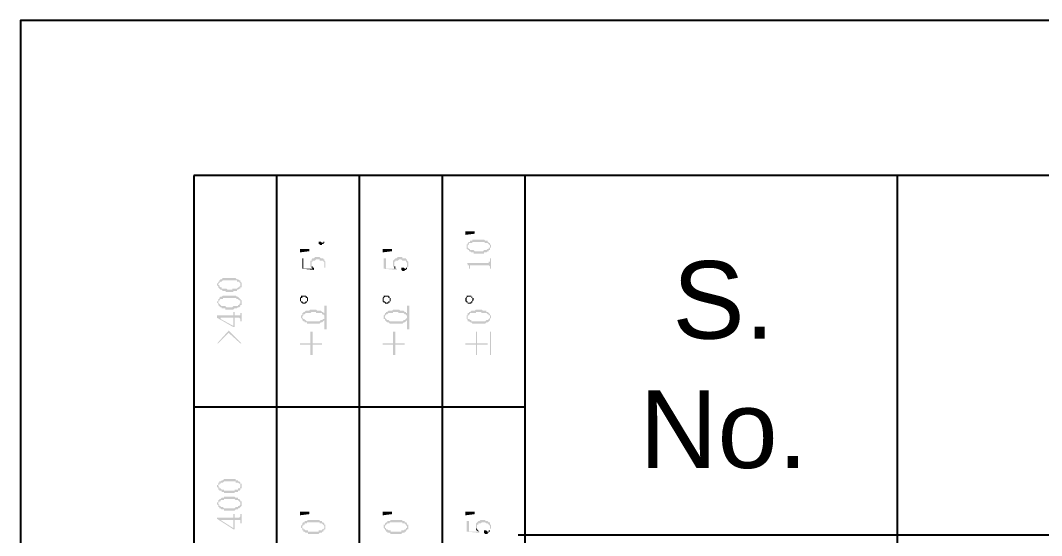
# Model space of a CAD drawing. Header units: millimetres. Extents: x 7018 to 13530, y 4187 to 5692.
# Drawn here: x 8411.44 to 8450.96, y 5228.95 to 5248.87 of the extents above; entities that cross this region are included whole.
import ezdxf

# ---------------------------------------------------------------- set-up
doc = ezdxf.new("R2010")
doc.units = ezdxf.units.MM
doc.styles.get("Standard").update_dxf_attribs({"font": 'arial.ttf'})

msp = doc.modelspace()

# ---------------------------------------------------------------- hatches: boundary and pattern name
at = {"transparency": 33554559}
for points in [[(8428.661, 5240.716), (8429.022, 5240.716), (8429.022, 5240.626), (8428.661, 5240.581)], [(8422.975, 5240.275), (8422.975, 5240.23), (8423.02, 5240.23), (8423.02, 5240.185), (8423.11, 5240.185), (8423.11, 5240.23), (8423.155, 5240.23), (8423.2, 5240.275), (8423.2, 5240.456), (8423.2, 5240.365), (8423.2, 5240.32), (8423.155, 5240.32), (8423.155, 5240.275), (8423.11, 5240.275), (8423.065, 5240.32), (8422.975, 5240.32)], [(8428.706, 5240.129), (8428.706, 5240.084), (8428.706, 5240.039), (8428.752, 5240.039), (8428.752, 5239.994), (8428.752, 5240.129), (8428.752, 5240.174), (8428.752, 5240.174), (8428.797, 5240.219), (8428.797, 5240.265), (8428.932, 5240.265), (8428.932, 5240.31), (8429.383, 5240.31), (8429.429, 5240.265), (8429.519, 5240.265), (8429.564, 5240.219), (8429.564, 5240.219), (8429.609, 5240.174), (8429.609, 5240.129), (8429.609, 5240.265), (8429.564, 5240.265), (8429.564, 5240.31), (8429.519, 5240.31), (8429.519, 5240.355), (8429.429, 5240.355), (8429.383, 5240.4), (8428.932, 5240.4), (8428.932, 5240.355), (8428.842, 5240.355), (8428.842, 5240.31), (8428.797, 5240.31), (8428.752, 5240.265), (8428.752, 5240.219), (8428.706, 5240.219), (8428.706, 5240.174), (8428.706, 5240.174)], [(8428.752, 5239.994), (8428.797, 5239.994), (8428.797, 5239.949), (8428.842, 5239.949), (8428.887, 5239.904), (8428.977, 5239.904), (8428.977, 5239.858), (8429.383, 5239.858), (8429.383, 5239.904), (8429.474, 5239.904), (8429.519, 5239.949), (8429.564, 5239.949), (8429.564, 5239.994), (8429.609, 5239.994), (8429.609, 5240.039), (8429.609, 5240.084), (8429.654, 5240.084), (8429.654, 5240.129), (8429.654, 5240.174), (8429.654, 5240.174), (8429.609, 5240.219), (8429.609, 5240.265), (8429.609, 5240.129), (8429.609, 5240.084), (8429.564, 5240.084), (8429.564, 5240.039), (8429.519, 5240.039), (8429.474, 5239.994), (8429.383, 5239.994), (8429.338, 5239.949), (8429.022, 5239.949), (8428.977, 5239.994), (8428.842, 5239.994), (8428.842, 5240.039), (8428.797, 5240.039), (8428.752, 5240.084), (8428.752, 5240.129), (8428.752, 5240.129)], [(8422.252, 5240.039), (8422.614, 5240.039), (8422.614, 5239.949), (8422.252, 5239.904)], [(8422.659, 5239.497), (8422.659, 5239.407), (8422.659, 5239.362), (8422.659, 5239.362), (8422.704, 5239.317), (8422.704, 5239.452), (8422.704, 5239.542), (8422.749, 5239.542), (8422.749, 5239.588), (8422.839, 5239.588), (8422.884, 5239.633), (8423.02, 5239.633), (8423.02, 5239.588), (8423.155, 5239.588), (8423.155, 5239.542), (8423.2, 5239.542), (8423.2, 5239.497), (8423.2, 5239.452), (8423.2, 5239.317), (8423.245, 5239.317), (8423.245, 5239.362), (8423.245, 5239.452), (8423.245, 5239.497), (8423.245, 5239.542), (8423.2, 5239.588), (8423.2, 5239.633), (8423.155, 5239.633), (8423.155, 5239.678), (8423.065, 5239.678), (8423.02, 5239.723), (8422.839, 5239.723), (8422.794, 5239.678), (8422.749, 5239.678), (8422.704, 5239.633), (8422.704, 5239.588), (8422.659, 5239.588), (8422.659, 5239.542)], [(8425.457, 5240.039), (8425.818, 5240.039), (8425.818, 5239.949), (8425.457, 5239.904)], [(8425.863, 5239.497), (8425.863, 5239.407), (8425.863, 5239.362), (8425.863, 5239.362), (8425.908, 5239.317), (8425.908, 5239.452), (8425.908, 5239.542), (8425.953, 5239.542), (8425.953, 5239.588), (8426.044, 5239.588), (8426.089, 5239.633), (8426.179, 5239.633), (8426.224, 5239.588), (8426.36, 5239.588), (8426.36, 5239.542), (8426.36, 5239.542), (8426.405, 5239.497), (8426.405, 5239.452), (8426.405, 5239.317), (8426.405, 5239.317), (8426.45, 5239.362), (8426.45, 5239.452), (8426.45, 5239.497), (8426.45, 5239.542), (8426.405, 5239.588), (8426.405, 5239.633), (8426.36, 5239.633), (8426.36, 5239.678), (8426.224, 5239.678), (8426.224, 5239.723), (8426.044, 5239.723), (8425.998, 5239.678), (8425.953, 5239.678), (8425.908, 5239.633), (8425.908, 5239.633), (8425.863, 5239.588), (8425.863, 5239.542)], [(8422.343, 5239.678), (8422.343, 5239.272), (8422.794, 5239.227), (8422.794, 5239.272), (8422.794, 5239.317), (8422.749, 5239.272), (8422.388, 5239.272), (8422.388, 5239.678)], [(8422.704, 5239.317), (8422.704, 5239.317), (8422.749, 5239.272), (8422.749, 5239.272), (8422.794, 5239.317), (8422.749, 5239.317), (8422.749, 5239.362), (8422.704, 5239.362), (8422.704, 5239.407), (8422.704, 5239.452)], [(8425.502, 5239.678), (8425.502, 5239.272), (8425.998, 5239.227), (8425.998, 5239.272), (8425.998, 5239.272), (8425.953, 5239.317), (8425.953, 5239.272), (8425.592, 5239.272), (8425.592, 5239.678)], [(8425.908, 5239.317), (8425.908, 5239.272), (8425.953, 5239.272), (8425.953, 5239.317), (8425.953, 5239.362), (8425.908, 5239.362), (8425.908, 5239.407), (8425.908, 5239.452)], [(8426.179, 5239.272), (8426.179, 5239.227), (8426.179, 5239.227), (8426.224, 5239.181), (8426.314, 5239.181), (8426.314, 5239.227), (8426.36, 5239.227), (8426.405, 5239.272), (8426.405, 5239.452), (8426.405, 5239.362), (8426.405, 5239.317), (8426.36, 5239.317), (8426.36, 5239.272), (8426.314, 5239.272), (8426.269, 5239.317), (8426.179, 5239.317)], [(8428.706, 5239.497), (8428.706, 5239.497), (8428.752, 5239.452), (8428.752, 5239.407), (8428.797, 5239.407), (8428.797, 5239.362), (8428.797, 5239.272), (8428.842, 5239.272), (8428.842, 5239.362), (8428.842, 5239.407), (8429.564, 5239.407), (8429.609, 5239.362), (8429.609, 5239.272), (8429.654, 5239.272), (8429.654, 5239.678), (8429.609, 5239.678), (8429.609, 5239.588), (8429.609, 5239.542), (8429.564, 5239.542), (8429.564, 5239.497), (8429.519, 5239.497)], [(8419.048, 5238.64), (8419.048, 5238.64), (8419.093, 5238.595), (8419.093, 5238.55), (8419.093, 5238.685), (8419.093, 5238.685), (8419.138, 5238.73), (8419.138, 5238.73), (8419.184, 5238.775), (8419.229, 5238.775), (8419.274, 5238.82), (8419.815, 5238.82), (8419.815, 5238.775), (8419.906, 5238.775), (8419.906, 5238.73), (8419.951, 5238.73), (8419.951, 5238.685), (8419.951, 5238.64), (8419.951, 5238.82), (8419.906, 5238.82), (8419.86, 5238.866), (8419.815, 5238.866), (8419.77, 5238.911), (8419.274, 5238.911), (8419.229, 5238.866), (8419.184, 5238.866), (8419.138, 5238.82), (8419.138, 5238.775), (8419.093, 5238.775), (8419.093, 5238.73), (8419.093, 5238.73), (8419.048, 5238.685)], [(8419.093, 5238.55), (8419.138, 5238.504), (8419.138, 5238.504), (8419.184, 5238.459), (8419.229, 5238.459), (8419.274, 5238.414), (8419.364, 5238.414), (8419.409, 5238.369), (8419.68, 5238.369), (8419.68, 5238.414), (8419.815, 5238.414), (8419.815, 5238.459), (8419.86, 5238.459), (8419.906, 5238.504), (8419.951, 5238.504), (8419.951, 5238.55), (8419.996, 5238.55), (8419.996, 5238.595), (8419.996, 5238.64), (8419.996, 5238.685), (8419.996, 5238.73), (8419.996, 5238.73), (8419.951, 5238.775), (8419.951, 5238.64), (8419.951, 5238.595), (8419.906, 5238.595), (8419.906, 5238.55), (8419.86, 5238.55), (8419.815, 5238.504), (8419.635, 5238.504), (8419.635, 5238.459), (8419.454, 5238.459), (8419.409, 5238.504), (8419.229, 5238.504), (8419.229, 5238.55), (8419.184, 5238.55), (8419.138, 5238.595), (8419.138, 5238.64), (8419.093, 5238.64)], [(8419.048, 5237.963), (8419.048, 5237.963), (8419.093, 5237.918), (8419.093, 5237.873), (8419.093, 5237.963), (8419.093, 5238.008), (8419.138, 5238.008), (8419.138, 5238.053), (8419.138, 5238.053), (8419.184, 5238.098), (8419.274, 5238.098), (8419.274, 5238.143), (8419.77, 5238.143), (8419.815, 5238.098), (8419.86, 5238.098), (8419.906, 5238.053), (8419.951, 5238.053), (8419.951, 5238.008), (8419.951, 5237.963), (8419.951, 5238.098), (8419.951, 5238.098), (8419.906, 5238.143), (8419.906, 5238.143), (8419.86, 5238.189), (8419.815, 5238.189), (8419.77, 5238.234), (8419.274, 5238.234), (8419.229, 5238.189), (8419.184, 5238.189), (8419.138, 5238.143), (8419.138, 5238.098), (8419.093, 5238.098), (8419.093, 5238.053), (8419.093, 5238.008), (8419.048, 5238.008)], [(8422.252, 5238.098), (8422.252, 5238.053), (8422.252, 5238.008), (8422.298, 5238.008), (8422.298, 5237.963), (8422.298, 5238.098), (8422.298, 5238.143), (8422.343, 5238.143), (8422.343, 5238.189), (8422.478, 5238.189), (8422.478, 5238.143), (8422.523, 5238.143), (8422.523, 5237.963), (8422.523, 5238.008), (8422.568, 5238.008), (8422.568, 5238.053), (8422.568, 5238.098), (8422.568, 5238.143), (8422.568, 5238.143), (8422.523, 5238.189), (8422.523, 5238.189), (8422.478, 5238.234), (8422.298, 5238.234), (8422.298, 5238.189), (8422.298, 5238.189), (8422.252, 5238.143), (8422.252, 5238.143)], [(8425.457, 5238.098), (8425.457, 5238.053), (8425.457, 5238.008), (8425.457, 5238.008), (8425.502, 5237.963), (8425.502, 5238.098), (8425.502, 5238.143), (8425.502, 5238.143), (8425.547, 5238.189), (8425.683, 5238.189), (8425.683, 5238.143), (8425.728, 5238.143), (8425.728, 5237.963), (8425.728, 5238.008), (8425.773, 5238.008), (8425.773, 5238.053), (8425.773, 5238.098), (8425.773, 5238.143), (8425.728, 5238.143), (8425.728, 5238.189), (8425.728, 5238.189), (8425.683, 5238.234), (8425.502, 5238.234), (8425.502, 5238.189), (8425.502, 5238.189), (8425.457, 5238.143), (8425.457, 5238.143)], [(8428.661, 5238.098), (8428.661, 5238.053), (8428.661, 5238.008), (8428.661, 5238.008), (8428.706, 5237.963), (8428.706, 5238.098), (8428.706, 5238.143), (8428.706, 5238.143), (8428.752, 5238.189), (8428.887, 5238.189), (8428.887, 5238.143), (8428.932, 5238.143), (8428.932, 5237.963), (8428.932, 5238.008), (8428.932, 5238.008), (8428.977, 5238.053), (8428.977, 5238.098), (8428.977, 5238.143), (8428.932, 5238.143), (8428.932, 5238.189), (8428.887, 5238.189), (8428.887, 5238.234), (8428.706, 5238.234), (8428.706, 5238.189), (8428.706, 5238.189), (8428.661, 5238.143), (8428.661, 5238.143)], [(8419.093, 5237.873), (8419.138, 5237.827), (8419.138, 5237.827), (8419.184, 5237.782), (8419.229, 5237.782), (8419.229, 5237.737), (8419.364, 5237.737), (8419.364, 5237.692), (8419.68, 5237.692), (8419.725, 5237.737), (8419.815, 5237.737), (8419.86, 5237.782), (8419.906, 5237.782), (8419.951, 5237.827), (8419.951, 5237.873), (8419.996, 5237.873), (8419.996, 5237.918), (8419.996, 5237.963), (8419.996, 5238.008), (8419.996, 5238.053), (8419.996, 5238.053), (8419.951, 5238.098), (8419.951, 5237.963), (8419.951, 5237.918), (8419.906, 5237.918), (8419.906, 5237.873), (8419.86, 5237.873), (8419.86, 5237.827), (8419.68, 5237.827), (8419.635, 5237.782), (8419.409, 5237.782), (8419.364, 5237.827), (8419.229, 5237.827), (8419.184, 5237.873), (8419.184, 5237.873), (8419.138, 5237.918), (8419.138, 5237.918), (8419.093, 5237.963), (8419.093, 5237.963)], [(8422.298, 5237.963), (8422.343, 5237.963), (8422.343, 5237.918), (8422.478, 5237.918), (8422.478, 5237.963), (8422.523, 5237.963), (8422.523, 5238.098), (8422.523, 5238.053), (8422.523, 5238.008), (8422.478, 5238.008), (8422.433, 5237.963), (8422.388, 5237.963), (8422.343, 5238.008), (8422.298, 5238.008), (8422.298, 5238.098), (8422.298, 5238.098)], [(8423.291, 5236.935), (8423.291, 5237.838), (8423.2, 5237.838), (8423.2, 5236.935)], [(8425.502, 5237.963), (8425.547, 5237.963), (8425.547, 5237.918), (8425.683, 5237.918), (8425.683, 5237.963), (8425.728, 5237.963), (8425.728, 5238.098), (8425.728, 5238.053), (8425.728, 5238.008), (8425.683, 5238.008), (8425.637, 5237.963), (8425.592, 5237.963), (8425.547, 5238.008), (8425.502, 5238.008), (8425.502, 5238.098), (8425.502, 5238.098)], [(8426.495, 5236.935), (8426.495, 5237.838), (8426.405, 5237.838), (8426.405, 5236.935)], [(8428.706, 5237.963), (8428.752, 5237.963), (8428.752, 5237.918), (8428.887, 5237.918), (8428.887, 5237.963), (8428.932, 5237.963), (8428.932, 5238.098), (8428.932, 5238.053), (8428.932, 5238.053), (8428.887, 5238.008), (8428.887, 5238.008), (8428.842, 5237.963), (8428.752, 5237.963), (8428.752, 5238.008), (8428.706, 5238.008), (8428.706, 5238.098), (8428.706, 5238.098)], [(8419.048, 5237.466), (8419.048, 5237.376), (8419.68, 5237.015), (8419.725, 5237.015), (8419.725, 5237.376), (8419.906, 5237.376), (8419.951, 5237.331), (8419.951, 5237.241), (8419.996, 5237.241), (8419.996, 5237.557), (8419.951, 5237.557), (8419.951, 5237.512), (8419.951, 5237.466), (8419.725, 5237.466), (8419.725, 5237.602), (8419.68, 5237.602), (8419.68, 5237.06), (8419.184, 5237.331), (8419.184, 5237.376)], [(8419.048, 5237.466), (8419.184, 5237.376), (8419.68, 5237.376), (8419.68, 5237.06), (8419.68, 5237.466)], [(8422.298, 5237.421), (8422.298, 5237.376), (8422.298, 5237.376), (8422.343, 5237.331), (8422.343, 5237.286), (8422.343, 5237.421), (8422.343, 5237.421), (8422.388, 5237.466), (8422.388, 5237.512), (8422.433, 5237.512), (8422.478, 5237.557), (8422.659, 5237.557), (8422.704, 5237.602), (8422.884, 5237.602), (8422.884, 5237.557), (8423.11, 5237.557), (8423.11, 5237.512), (8423.155, 5237.512), (8423.2, 5237.466), (8423.2, 5237.421), (8423.2, 5237.557), (8423.155, 5237.557), (8423.155, 5237.602), (8423.11, 5237.602), (8423.065, 5237.647), (8422.929, 5237.647), (8422.884, 5237.692), (8422.659, 5237.692), (8422.614, 5237.647), (8422.478, 5237.647), (8422.433, 5237.602), (8422.388, 5237.602), (8422.388, 5237.557), (8422.343, 5237.557), (8422.343, 5237.512), (8422.343, 5237.466), (8422.298, 5237.466)], [(8422.343, 5237.286), (8422.388, 5237.241), (8422.433, 5237.241), (8422.433, 5237.196), (8422.523, 5237.196), (8422.523, 5237.15), (8423.02, 5237.15), (8423.065, 5237.196), (8423.11, 5237.196), (8423.155, 5237.241), (8423.155, 5237.241), (8423.2, 5237.286), (8423.2, 5237.331), (8423.245, 5237.331), (8423.245, 5237.376), (8423.245, 5237.421), (8423.245, 5237.466), (8423.245, 5237.466), (8423.2, 5237.512), (8423.2, 5237.376), (8423.2, 5237.331), (8423.155, 5237.331), (8423.11, 5237.286), (8423.065, 5237.286), (8423.02, 5237.241), (8422.523, 5237.241), (8422.478, 5237.286), (8422.433, 5237.286), (8422.433, 5237.331), (8422.388, 5237.331), (8422.343, 5237.376), (8422.343, 5237.421)], [(8425.502, 5237.421), (8425.502, 5237.376), (8425.502, 5237.331), (8425.547, 5237.331), (8425.547, 5237.286), (8425.547, 5237.421), (8425.547, 5237.466), (8425.592, 5237.466), (8425.592, 5237.512), (8425.637, 5237.512), (8425.683, 5237.557), (8425.863, 5237.557), (8425.863, 5237.602), (8426.044, 5237.602), (8426.089, 5237.557), (8426.269, 5237.557), (8426.314, 5237.512), (8426.36, 5237.512), (8426.36, 5237.466), (8426.405, 5237.466), (8426.405, 5237.421), (8426.405, 5237.557), (8426.36, 5237.557), (8426.36, 5237.602), (8426.314, 5237.602), (8426.269, 5237.647), (8426.134, 5237.647), (8426.089, 5237.692), (8425.863, 5237.692), (8425.818, 5237.647), (8425.683, 5237.647), (8425.637, 5237.602), (8425.592, 5237.602), (8425.592, 5237.557), (8425.547, 5237.557), (8425.547, 5237.512), (8425.547, 5237.512), (8425.502, 5237.466)], [(8425.547, 5237.286), (8425.592, 5237.241), (8425.592, 5237.241), (8425.637, 5237.196), (8425.683, 5237.196), (8425.728, 5237.15), (8426.224, 5237.15), (8426.269, 5237.196), (8426.314, 5237.196), (8426.36, 5237.241), (8426.36, 5237.241), (8426.405, 5237.286), (8426.405, 5237.331), (8426.45, 5237.331), (8426.45, 5237.376), (8426.45, 5237.421), (8426.45, 5237.466), (8426.45, 5237.466), (8426.405, 5237.512), (8426.405, 5237.376), (8426.405, 5237.376), (8426.36, 5237.331), (8426.36, 5237.331), (8426.314, 5237.286), (8426.269, 5237.286), (8426.224, 5237.241), (8425.728, 5237.241), (8425.683, 5237.286), (8425.637, 5237.286), (8425.592, 5237.331), (8425.592, 5237.331), (8425.547, 5237.376), (8425.547, 5237.421)], [(8428.706, 5237.421), (8428.706, 5237.376), (8428.706, 5237.331), (8428.706, 5237.331), (8428.752, 5237.286), (8428.752, 5237.421), (8428.752, 5237.466), (8428.797, 5237.466), (8428.797, 5237.512), (8428.842, 5237.512), (8428.842, 5237.557), (8429.067, 5237.557), (8429.067, 5237.602), (8429.248, 5237.602), (8429.293, 5237.557), (8429.474, 5237.557), (8429.519, 5237.512), (8429.564, 5237.512), (8429.564, 5237.466), (8429.609, 5237.466), (8429.609, 5237.421), (8429.609, 5237.512), (8429.564, 5237.557), (8429.564, 5237.557), (8429.519, 5237.602), (8429.474, 5237.602), (8429.474, 5237.647), (8429.338, 5237.647), (8429.293, 5237.692), (8429.067, 5237.692), (8429.022, 5237.647), (8428.887, 5237.647), (8428.842, 5237.602), (8428.797, 5237.602), (8428.797, 5237.557), (8428.752, 5237.557), (8428.752, 5237.512), (8428.752, 5237.512), (8428.706, 5237.466)], [(8428.752, 5237.286), (8428.752, 5237.241), (8428.797, 5237.241), (8428.842, 5237.196), (8428.887, 5237.196), (8428.932, 5237.15), (8429.429, 5237.15), (8429.474, 5237.196), (8429.519, 5237.196), (8429.564, 5237.241), (8429.564, 5237.241), (8429.609, 5237.286), (8429.609, 5237.331), (8429.609, 5237.331), (8429.654, 5237.376), (8429.654, 5237.421), (8429.654, 5237.466), (8429.609, 5237.466), (8429.609, 5237.512), (8429.609, 5237.376), (8429.609, 5237.376), (8429.564, 5237.331), (8429.564, 5237.331), (8429.519, 5237.286), (8429.474, 5237.286), (8429.429, 5237.241), (8428.887, 5237.241), (8428.887, 5237.286), (8428.842, 5237.286), (8428.797, 5237.331), (8428.752, 5237.331), (8428.752, 5237.376), (8428.752, 5237.421)], [(8419.048, 5236.383), (8419.093, 5236.383), (8419.499, 5236.789), (8419.951, 5236.383), (8419.996, 5236.383), (8419.499, 5236.88)], [(8422.252, 5236.383), (8422.252, 5236.338), (8422.659, 5236.338), (8422.659, 5235.932), (8422.749, 5235.932), (8422.749, 5236.338), (8423.11, 5236.338), (8423.11, 5236.383), (8422.749, 5236.383), (8422.749, 5236.835), (8422.659, 5236.835), (8422.659, 5236.383)], [(8425.457, 5236.383), (8425.457, 5236.338), (8425.863, 5236.338), (8425.863, 5235.932), (8425.953, 5235.932), (8425.953, 5236.338), (8426.314, 5236.338), (8426.314, 5236.383), (8425.953, 5236.383), (8425.953, 5236.835), (8425.863, 5236.835), (8425.863, 5236.383)], [(8428.661, 5236.383), (8428.661, 5236.338), (8429.067, 5236.338), (8429.067, 5235.932), (8429.113, 5235.932), (8429.113, 5236.338), (8429.519, 5236.338), (8429.519, 5236.383), (8429.113, 5236.383), (8429.113, 5236.835), (8429.067, 5236.835), (8429.067, 5236.383)], [(8429.654, 5235.932), (8429.654, 5236.835), (8429.609, 5236.835), (8429.609, 5235.932)], [(8419.048, 5230.866), (8419.048, 5230.821), (8419.093, 5230.821), (8419.093, 5230.775), (8419.093, 5230.73), (8419.093, 5230.866), (8419.093, 5230.911), (8419.138, 5230.911), (8419.138, 5230.956), (8419.184, 5230.956), (8419.184, 5231.001), (8419.274, 5231.001), (8419.319, 5231.046), (8419.77, 5231.046), (8419.77, 5231.001), (8419.86, 5231.001), (8419.906, 5230.956), (8419.951, 5230.956), (8419.951, 5230.911), (8419.951, 5230.866), (8419.951, 5231.001), (8419.951, 5231.001), (8419.906, 5231.046), (8419.86, 5231.046), (8419.86, 5231.091), (8419.77, 5231.091), (8419.77, 5231.137), (8419.319, 5231.137), (8419.274, 5231.091), (8419.229, 5231.091), (8419.184, 5231.046), (8419.138, 5231.046), (8419.138, 5231.001), (8419.093, 5231.001), (8419.093, 5230.956), (8419.093, 5230.911), (8419.048, 5230.911)], [(8419.093, 5230.73), (8419.138, 5230.73), (8419.138, 5230.685), (8419.229, 5230.685), (8419.229, 5230.64), (8419.319, 5230.64), (8419.319, 5230.595), (8419.725, 5230.595), (8419.725, 5230.64), (8419.86, 5230.64), (8419.86, 5230.685), (8419.906, 5230.685), (8419.951, 5230.73), (8419.951, 5230.775), (8419.996, 5230.775), (8419.996, 5230.821), (8419.996, 5230.866), (8419.996, 5230.911), (8419.996, 5230.956), (8419.951, 5230.956), (8419.951, 5231.001), (8419.951, 5230.866), (8419.951, 5230.821), (8419.951, 5230.821), (8419.906, 5230.775), (8419.86, 5230.775), (8419.86, 5230.73), (8419.725, 5230.73), (8419.725, 5230.685), (8419.319, 5230.685), (8419.319, 5230.73), (8419.229, 5230.73), (8419.184, 5230.775), (8419.138, 5230.775), (8419.138, 5230.821), (8419.138, 5230.821), (8419.093, 5230.866), (8419.093, 5230.866)], [(8419.048, 5230.189), (8419.048, 5230.144), (8419.093, 5230.144), (8419.093, 5230.098), (8419.093, 5230.053), (8419.093, 5230.189), (8419.093, 5230.234), (8419.138, 5230.234), (8419.138, 5230.279), (8419.184, 5230.279), (8419.184, 5230.324), (8419.319, 5230.324), (8419.319, 5230.369), (8419.725, 5230.369), (8419.77, 5230.324), (8419.86, 5230.324), (8419.906, 5230.279), (8419.906, 5230.279), (8419.951, 5230.234), (8419.951, 5230.189), (8419.951, 5230.324), (8419.951, 5230.324), (8419.906, 5230.369), (8419.86, 5230.369), (8419.86, 5230.414), (8419.77, 5230.414), (8419.725, 5230.46), (8419.319, 5230.46), (8419.319, 5230.414), (8419.229, 5230.414), (8419.184, 5230.369), (8419.138, 5230.369), (8419.138, 5230.324), (8419.093, 5230.324), (8419.093, 5230.279), (8419.093, 5230.234), (8419.048, 5230.234)], [(8419.093, 5230.053), (8419.138, 5230.053), (8419.138, 5230.008), (8419.184, 5230.008), (8419.229, 5229.963), (8419.319, 5229.963), (8419.319, 5229.918), (8419.725, 5229.918), (8419.77, 5229.963), (8419.86, 5229.963), (8419.86, 5230.008), (8419.906, 5230.008), (8419.951, 5230.053), (8419.951, 5230.053), (8419.996, 5230.098), (8419.996, 5230.144), (8419.996, 5230.189), (8419.996, 5230.234), (8419.996, 5230.279), (8419.951, 5230.279), (8419.951, 5230.324), (8419.951, 5230.189), (8419.951, 5230.144), (8419.951, 5230.144), (8419.906, 5230.098), (8419.86, 5230.098), (8419.86, 5230.053), (8419.77, 5230.053), (8419.725, 5230.008), (8419.319, 5230.008), (8419.274, 5230.053), (8419.184, 5230.053), (8419.184, 5230.098), (8419.138, 5230.098), (8419.138, 5230.144), (8419.138, 5230.144), (8419.093, 5230.189), (8419.093, 5230.189)], [(8422.252, 5229.873), (8422.614, 5229.873), (8422.614, 5229.783), (8422.252, 5229.737)], [(8425.457, 5229.873), (8425.818, 5229.873), (8425.818, 5229.783), (8425.457, 5229.737)], [(8428.661, 5229.873), (8429.022, 5229.873), (8429.022, 5229.783), (8428.661, 5229.737)], [(8419.048, 5229.647), (8419.048, 5229.602), (8419.68, 5229.196), (8419.725, 5229.196), (8419.725, 5229.557), (8419.951, 5229.557), (8419.951, 5229.512), (8419.951, 5229.421), (8419.996, 5229.421), (8419.996, 5229.783), (8419.951, 5229.783), (8419.951, 5229.737), (8419.951, 5229.692), (8419.951, 5229.692), (8419.906, 5229.647), (8419.725, 5229.647), (8419.725, 5229.783), (8419.68, 5229.783), (8419.68, 5229.241), (8419.184, 5229.557), (8419.184, 5229.557)], [(8419.048, 5229.647), (8419.184, 5229.557), (8419.68, 5229.557), (8419.68, 5229.241), (8419.68, 5229.647)], [(8422.298, 5229.286), (8422.298, 5229.241), (8422.343, 5229.241), (8422.343, 5229.196), (8422.343, 5229.151), (8422.343, 5229.286), (8422.343, 5229.331), (8422.388, 5229.331), (8422.388, 5229.376), (8422.433, 5229.376), (8422.433, 5229.421), (8422.523, 5229.421), (8422.523, 5229.467), (8423.02, 5229.467), (8423.02, 5229.421), (8423.11, 5229.421), (8423.155, 5229.376), (8423.155, 5229.376), (8423.2, 5229.331), (8423.2, 5229.286), (8423.2, 5229.421), (8423.2, 5229.421), (8423.155, 5229.467), (8423.11, 5229.467), (8423.11, 5229.512), (8423.02, 5229.512), (8423.02, 5229.557), (8422.568, 5229.557), (8422.523, 5229.512), (8422.433, 5229.512), (8422.433, 5229.467), (8422.388, 5229.467), (8422.343, 5229.421), (8422.343, 5229.376), (8422.343, 5229.376), (8422.298, 5229.331), (8422.298, 5229.331)], [(8425.502, 5229.286), (8425.502, 5229.241), (8425.502, 5229.241), (8425.547, 5229.196), (8425.547, 5229.151), (8425.547, 5229.286), (8425.547, 5229.331), (8425.547, 5229.331), (8425.592, 5229.376), (8425.592, 5229.376), (8425.637, 5229.421), (8425.728, 5229.421), (8425.728, 5229.467), (8426.224, 5229.467), (8426.224, 5229.421), (8426.314, 5229.421), (8426.36, 5229.376), (8426.36, 5229.331), (8426.405, 5229.331), (8426.405, 5229.286), (8426.405, 5229.421), (8426.405, 5229.421), (8426.36, 5229.467), (8426.314, 5229.467), (8426.314, 5229.512), (8426.224, 5229.512), (8426.224, 5229.557), (8425.773, 5229.557), (8425.728, 5229.512), (8425.637, 5229.512), (8425.637, 5229.467), (8425.592, 5229.467), (8425.547, 5229.421), (8425.547, 5229.376), (8425.502, 5229.376), (8425.502, 5229.331), (8425.502, 5229.331)], [(8428.706, 5229.512), (8428.706, 5229.106), (8429.203, 5229.06), (8429.203, 5229.106), (8429.203, 5229.106), (8429.158, 5229.151), (8429.158, 5229.106), (8428.797, 5229.106), (8428.797, 5229.512)], [(8429.067, 5229.331), (8429.067, 5229.286), (8429.067, 5229.196), (8429.067, 5229.151), (8429.113, 5229.286), (8429.113, 5229.376), (8429.158, 5229.376), (8429.158, 5229.421), (8429.248, 5229.421), (8429.293, 5229.467), (8429.429, 5229.467), (8429.474, 5229.421), (8429.519, 5229.421), (8429.564, 5229.376), (8429.564, 5229.376), (8429.609, 5229.331), (8429.609, 5229.286), (8429.609, 5229.151), (8429.609, 5229.196), (8429.654, 5229.241), (8429.654, 5229.286), (8429.654, 5229.376), (8429.609, 5229.376), (8429.609, 5229.421), (8429.609, 5229.467), (8429.564, 5229.467), (8429.519, 5229.512), (8429.429, 5229.512), (8429.429, 5229.557), (8429.248, 5229.557), (8429.203, 5229.512), (8429.158, 5229.512), (8429.113, 5229.467), (8429.113, 5229.467), (8429.067, 5229.421), (8429.067, 5229.376)], [(8422.343, 5229.151), (8422.388, 5229.151), (8422.388, 5229.106), (8422.433, 5229.106), (8422.478, 5229.06), (8422.568, 5229.06), (8422.568, 5229.015), (8422.975, 5229.015), (8423.02, 5229.06), (8423.11, 5229.06), (8423.11, 5229.106), (8423.155, 5229.106), (8423.155, 5229.151), (8423.2, 5229.151), (8423.2, 5229.196), (8423.245, 5229.196), (8423.245, 5229.286), (8423.245, 5229.331), (8423.245, 5229.376), (8423.2, 5229.376), (8423.2, 5229.421), (8423.2, 5229.286), (8423.2, 5229.241), (8423.2, 5229.241), (8423.155, 5229.196), (8423.11, 5229.196), (8423.11, 5229.151), (8422.975, 5229.151), (8422.975, 5229.106), (8422.568, 5229.106), (8422.568, 5229.151), (8422.478, 5229.151), (8422.433, 5229.196), (8422.388, 5229.196), (8422.388, 5229.241), (8422.343, 5229.241), (8422.343, 5229.286), (8422.343, 5229.286)], [(8425.547, 5229.151), (8425.592, 5229.151), (8425.592, 5229.106), (8425.637, 5229.106), (8425.637, 5229.06), (8425.728, 5229.06), (8425.773, 5229.015), (8426.179, 5229.015), (8426.224, 5229.06), (8426.314, 5229.06), (8426.314, 5229.106), (8426.36, 5229.106), (8426.36, 5229.151), (8426.405, 5229.151), (8426.405, 5229.196), (8426.45, 5229.196), (8426.45, 5229.286), (8426.45, 5229.331), (8426.45, 5229.376), (8426.405, 5229.376), (8426.405, 5229.421), (8426.405, 5229.286), (8426.405, 5229.241), (8426.36, 5229.241), (8426.36, 5229.196), (8426.314, 5229.196), (8426.269, 5229.151), (8426.179, 5229.151), (8426.179, 5229.106), (8425.773, 5229.106), (8425.773, 5229.151), (8425.683, 5229.151), (8425.637, 5229.196), (8425.592, 5229.196), (8425.592, 5229.241), (8425.547, 5229.241), (8425.547, 5229.286), (8425.547, 5229.286)], [(8429.067, 5229.151), (8429.113, 5229.151), (8429.158, 5229.106), (8429.158, 5229.151), (8429.158, 5229.151), (8429.113, 5229.196), (8429.113, 5229.241), (8429.113, 5229.286)], [(8429.383, 5229.106), (8429.383, 5229.06), (8429.383, 5229.06), (8429.429, 5229.015), (8429.519, 5229.015), (8429.519, 5229.06), (8429.564, 5229.06), (8429.564, 5229.106), (8429.609, 5229.106), (8429.609, 5229.286), (8429.609, 5229.241), (8429.609, 5229.151), (8429.564, 5229.151), (8429.564, 5229.106), (8429.519, 5229.106), (8429.474, 5229.151), (8429.383, 5229.151)]]:
    msp.add_hatch(color=256, dxfattribs=at).paths.add_polyline_path(points)

# ---------------------------------------------------------------- linework, layer by layer
for p, q in [((8827.401, 5242.873), (8418.145, 5242.873)), ((8418.145, 5242.873), (8418.145, 4956.132)), ((8445.37, 5242.873), (8445.37, 4986.912)), ((8430.702, 5228.984), (8827.14, 5228.984))]:
    msp.add_line(p, q)
msp.add_lwpolyline([(8831.439, 4951.873), (8831.439, 5248.873), (8411.439, 5248.873), (8411.439, 4951.873)], close=True)
for points in [[(8421.35, 5242.873), (8421.35, 5168.959)], [(8424.554, 5242.873), (8424.554, 5168.959)], [(8427.759, 5242.873), (8427.759, 5168.959)], [(8430.963, 5242.873), (8430.963, 4956.132)], [(8418.145, 5233.935), (8430.963, 5233.935)]]:
    msp.add_lwpolyline(points)

# ---------------------------------------------------------------- texts
at = {"insert": (8438.65, 5235.546), "char_height": 2.9997, "width": 34.34827, "attachment_point": 5}
msp.add_mtext('S. \\PNo.', dxfattribs=at)

doc.saveas('drawing.dxf')
